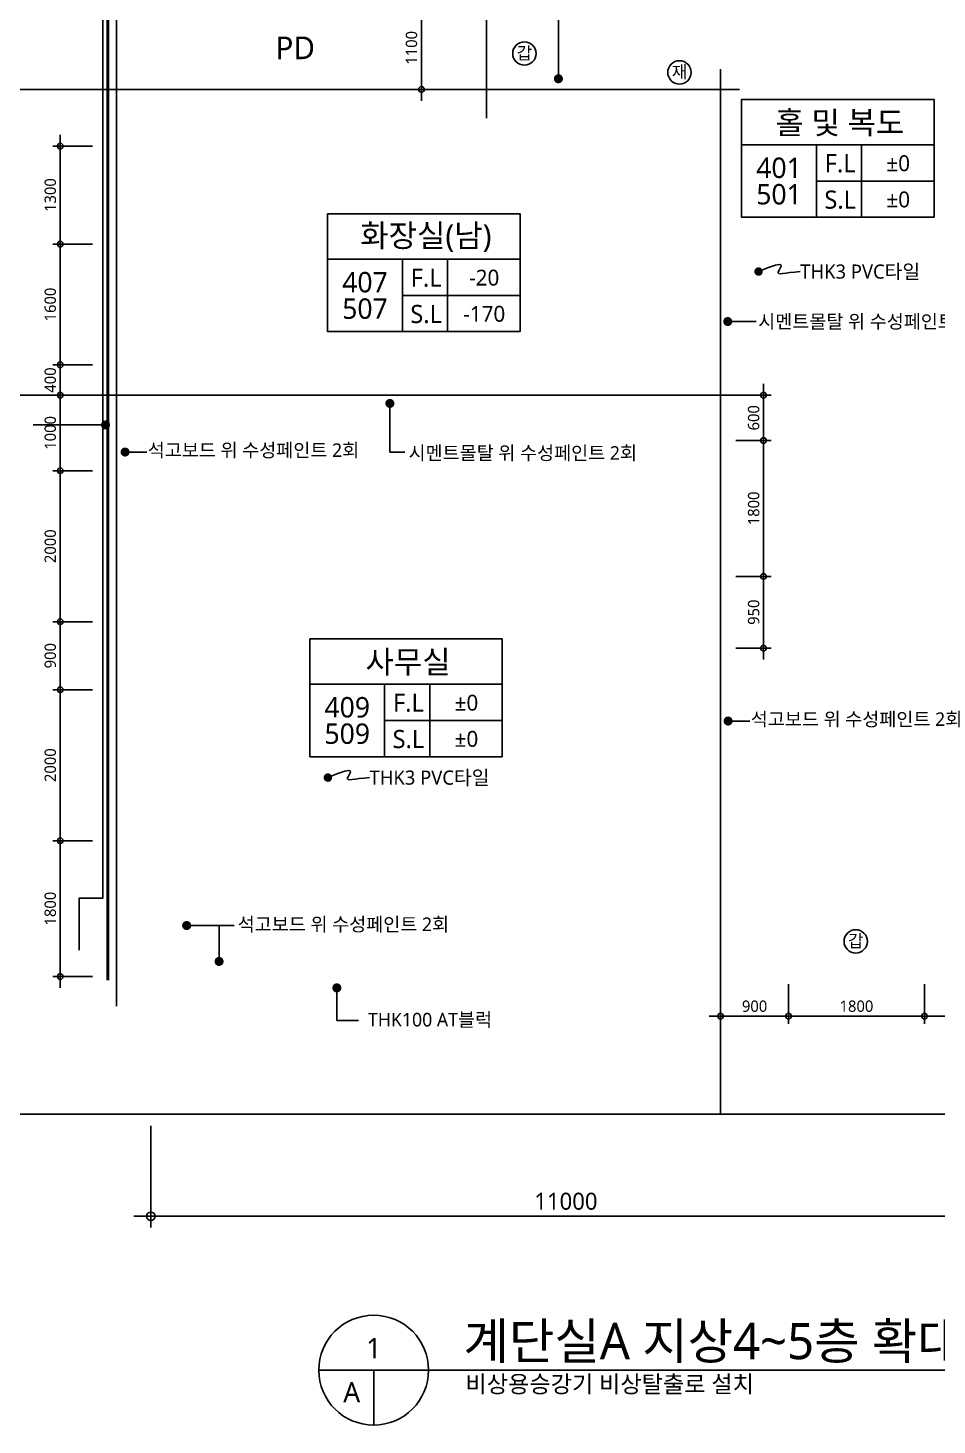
# Model space of a CAD drawing. Header units: millimetres. Extents: x -65167 to 413267, y -17142 to 66587.
# Drawn here: x 128984 to 141031, y 2247 to 20752 of the extents above; entities that cross this region are included whole.
import ezdxf
from ezdxf.enums import TextEntityAlignment as Align

# ---------------------------------------------------------------- set-up
doc = ezdxf.new("R2010")
doc.units = ezdxf.units.MM
doc.header["$LTSCALE"] = 75
doc.header["$MEASUREMENT"] = 0
doc.header["$PDSIZE"] = -10
doc.linetypes.add('CENTER', pattern=[2, 1.25, -0.25, 0.25, -0.25])
doc.layers.get('0').update_dxf_attribs({"linetype": 'CONTINUOUS'})
doc.layers.get('Defpoints').update_dxf_attribs({"color": 171, "linetype": 'CONTINUOUS'})
for name, color, linetype in [('CEN(ST)', 1, 'CENTER'), ('INS', 251, 'BATTING'), ('NDIM', 7, 'CONTINUOUS'), ('SYM', 7, 'CONTINUOUS'), ('TEXT', 3, 'CONTINUOUS'), ('TEXT(MIN)', 7, 'CONTINUOUS'), ('TEXT(NOTE小)', 1, 'CONTINUOUS'), ('TEXT(노트)', 7, 'CONTINUOUS'), ('TEXT(실명)', 3, 'CONTINUOUS'), ('TEXT-기입', 6, 'CONTINUOUS'), ('TITLE', 7, 'CONTINUOUS')]:
    doc.layers.add(name, color=color, linetype=linetype)
doc.styles.add('CGS', font='cgse', dxfattribs={"bigfont": 'cgs'})
doc.styles.add('나눔바른고딕', font='NanumBarunGothic.ttf')
doc.linetypes.add('BATTING', pattern='A,0.0001,-0.1,[134,ltypeshp.shx,S=0.1,R=0,X=-0.1,Y=0],-0.2,[134,ltypeshp.shx,S=0.1,R=180,X=0.1,Y=0],-0.1', length=0.4001)
doc.dimstyles.new('NDIM 1200', dxfattribs={"dimscale": 75, "dimtxt": 3, "dimasz": 1, "dimexe": 2, "dimexo": 2, "dimgap": 1, "dimtad": 1, "dimdec": 0, "dimdsep": 46, "dimtxsty": 'CGS', "dimblk": 'DOT0', "dimcen": 1, "dimdle": 8, "dimclrd": 256, "dimclre": 256, "dimclrt": 256, "dimadec": 0, "dimazin": 0, "dimtfac": 1, "dimtdec": 0, "dimtix": 1, "dimtmove": 2, "dimatfit": 3, "dimldrblk": 'DOT0', "dimfxl": 1, "dimtolj": 1, "dimtzin": 0, "dimlwd": -1, "dimlwe": -1, "dimarcsym": 0})

# ---------------------------------------------------------------- blocks, each defined once
blk = doc.blocks.new('DOT0')
blk.add_line((-3, 0), (3, 0))
at = {"color": 6}
blk.add_circle((0, 0), 0.75, dxfattribs=at)
blk = doc.blocks.new('*D308')
at = {"layer": 'Defpoints', "color": 0, "ltscale": 0.4, "transparency": 16777216}
for p in [(130613, 6362), (141613, 6362), (130613, 5012)]:
    blk.add_point(p, dxfattribs=at)
at = {"layer": 'NDIM', "ltscale": 0.4, "transparency": 16777216}
for p, q in [((130613, 6212), (130613, 4862)), ((141613, 6212), (141613, 4862)), ((141538, 5012), (130688, 5012))]:
    blk.add_line(p, q, dxfattribs=at)
at = {"layer": 'NDIM', "ltscale": 0.4, "transparency": 16777216, "xscale": 75, "yscale": 75, "zscale": 75, "rotation": 180}
blk.add_blockref('DOT0', (130613, 5012), dxfattribs=at)
at = {"layer": 'NDIM', "ltscale": 0.4, "transparency": 16777216, "xscale": 75, "yscale": 75, "zscale": 75}
blk.add_blockref('DOT0', (141613, 5012), dxfattribs=at)
at = {"layer": 'NDIM', "ltscale": 0.4, "transparency": 16777216, "insert": (136113, 5210), "char_height": 225, "attachment_point": 5, "style": '나눔바른고딕'}
blk.add_mtext('\\A1;11000', dxfattribs=at)
blk = doc.blocks.new('갑종방화문표기')
at = {"layer": 'TEXT(NOTE小)'}
blk.add_circle((0, 0), 150, dxfattribs=at)
at = {"layer": 'TEXT(NOTE小)', "style": '나눔바른고딕'}
blk.add_text('갑', height=160, dxfattribs=at).set_placement((1, 7), align=Align.MIDDLE_CENTER)
blk = doc.blocks.new('A$C51E23882')
at = {"layer": 'TITLE'}
blk.add_lwpolyline([(8500, 0), (0, 0), (0, 5200), (8500, 5200)], close=True, dxfattribs=at)
for points in [[(8500, 3200), (0, 3200)], [(3300, 3200), (3300, 0)], [(5300, 3200), (5300, 0)], [(3300, 1600), (8500, 1600)]]:
    blk.add_lwpolyline(points, dxfattribs=at)
at = {"layer": 'TITLE', "style": '나눔바른고딕'}
for s, p in [('F.L', (4352, 2378)), ('S.L', (4352, 778))]:
    blk.add_text(s, height=800, dxfattribs=at).set_placement(p, align=Align.MIDDLE)
blk = doc.blocks.new('*D844')
at = {"layer": 'Defpoints', "color": 0, "ltscale": 0.4, "transparency": 16777216}
for p in [(134198, 21037), (134723, 21037), (134723, 19938)]:
    blk.add_point(p, dxfattribs=at)
at = {"layer": 'NDIM', "ltscale": 0.4, "transparency": 16777216}
for p, q in [((134623, 21037), (134098, 21037)), ((134198, 19988), (134198, 20987)), ((134623, 19938), (134098, 19938))]:
    blk.add_line(p, q, dxfattribs=at)
at = {"layer": 'NDIM', "ltscale": 0.4, "transparency": 16777216, "xscale": 50, "yscale": 50, "zscale": 50}
for p, rotation in [((134198, 21037), 90), ((134198, 19938), 270)]:
    blk.add_blockref('DOT0', p, dxfattribs=dict(at, rotation=rotation))
at = {"layer": 'NDIM', "ltscale": 0.4, "transparency": 16777216, "insert": (134067, 20488), "char_height": 150, "attachment_point": 5, "rotation": 90, "style": '나눔바른고딕'}
blk.add_mtext('\\A1;1100', dxfattribs=at)
blk = doc.blocks.new('_Dot')
at = {"color": 0, "linetype": 'ByBlock', "lineweight": -2}
blk.add_line((-0.5, 0), (-1, 0), dxfattribs=at)
at = {"color": 0, "linetype": 'ByBlock', "const_width": 0.5}
blk.add_lwpolyline([(-0.25, 0, 1), (0.25, 0, 1)], format="xyb", close=True, dxfattribs=at)
blk = doc.blocks.new('*D831')
at = {"layer": 'Defpoints', "color": 0, "ltscale": 0.4, "transparency": 16777216}
for p in [(138263, 15888), (138263, 15288), (138732, 15288)]:
    blk.add_point(p, dxfattribs=at)
at = {"layer": 'NDIM', "ltscale": 0.4, "transparency": 16777216}
for p, q in [((138363, 15888), (138832, 15888)), ((138732, 15838), (138732, 15338)), ((138363, 15288), (138832, 15288))]:
    blk.add_line(p, q, dxfattribs=at)
at = {"layer": 'NDIM', "ltscale": 0.4, "transparency": 16777216, "xscale": 50, "yscale": 50, "zscale": 50}
for p, rotation in [((138732, 15888), 90), ((138732, 15288), 270)]:
    blk.add_blockref('DOT0', p, dxfattribs=dict(at, rotation=rotation))
at = {"layer": 'NDIM', "ltscale": 0.4, "transparency": 16777216, "insert": (138601, 15588), "char_height": 150, "attachment_point": 5, "rotation": 90, "style": '나눔바른고딕'}
blk.add_mtext('\\A1;600', dxfattribs=at)
blk = doc.blocks.new('*D832')
at = {"layer": 'Defpoints', "color": 0, "ltscale": 0.4, "transparency": 16777216}
for p in [(138263, 13488), (138263, 12538), (138732, 12538)]:
    blk.add_point(p, dxfattribs=at)
at = {"layer": 'NDIM', "ltscale": 0.4, "transparency": 16777216}
for p, q in [((138363, 13488), (138832, 13488)), ((138732, 13438), (138732, 12588)), ((138363, 12538), (138832, 12538))]:
    blk.add_line(p, q, dxfattribs=at)
at = {"layer": 'NDIM', "ltscale": 0.4, "transparency": 16777216, "xscale": 50, "yscale": 50, "zscale": 50}
for p, rotation in [((138732, 13488), 90), ((138732, 12538), 270)]:
    blk.add_blockref('DOT0', p, dxfattribs=dict(at, rotation=rotation))
at = {"layer": 'NDIM', "ltscale": 0.4, "transparency": 16777216, "insert": (138601, 13013), "char_height": 150, "attachment_point": 5, "rotation": 90, "style": '나눔바른고딕'}
blk.add_mtext('\\A1;950', dxfattribs=at)
blk = doc.blocks.new('*D879')
at = {"layer": 'Defpoints', "color": 0, "ltscale": 0.4, "transparency": 16777216}
for p in [(129413, 12887), (129938, 12887), (129938, 11987)]:
    blk.add_point(p, dxfattribs=at)
at = {"layer": 'NDIM', "ltscale": 0.4, "transparency": 16777216}
for p, q in [((129838, 12887), (129313, 12887)), ((129413, 12037), (129413, 12837)), ((129838, 11987), (129313, 11987))]:
    blk.add_line(p, q, dxfattribs=at)
at = {"layer": 'NDIM', "ltscale": 0.4, "transparency": 16777216, "xscale": 50, "yscale": 50, "zscale": 50}
for p, rotation in [((129413, 12887), 90), ((129413, 11987), 270)]:
    blk.add_blockref('DOT0', p, dxfattribs=dict(at, rotation=rotation))
at = {"layer": 'NDIM', "ltscale": 0.4, "transparency": 16777216, "insert": (129281, 12437), "char_height": 150, "attachment_point": 5, "rotation": 90, "style": '나눔바른고딕'}
blk.add_mtext('\\A1;900', dxfattribs=at)
blk = doc.blocks.new('*D880')
at = {"layer": 'Defpoints', "color": 0, "ltscale": 0.4, "transparency": 16777216}
for p in [(129938, 11987), (129413, 9987), (129938, 9987)]:
    blk.add_point(p, dxfattribs=at)
at = {"layer": 'NDIM', "ltscale": 0.4, "transparency": 16777216}
for p, q in [((129838, 11987), (129313, 11987)), ((129413, 11937), (129413, 10037)), ((129838, 9987), (129313, 9987))]:
    blk.add_line(p, q, dxfattribs=at)
at = {"layer": 'NDIM', "ltscale": 0.4, "transparency": 16777216, "xscale": 50, "yscale": 50, "zscale": 50}
for p, rotation in [((129413, 11987), 90), ((129413, 9987), 270)]:
    blk.add_blockref('DOT0', p, dxfattribs=dict(at, rotation=rotation))
at = {"layer": 'NDIM', "ltscale": 0.4, "transparency": 16777216, "insert": (129281, 10987), "char_height": 150, "attachment_point": 5, "rotation": 90, "style": '나눔바른고딕'}
blk.add_mtext('\\A1;2000', dxfattribs=at)
blk = doc.blocks.new('*D881')
at = {"layer": 'Defpoints', "color": 0, "ltscale": 0.4, "transparency": 16777216}
for p in [(129413, 9987), (129938, 9987), (129938, 8187)]:
    blk.add_point(p, dxfattribs=at)
at = {"layer": 'NDIM', "ltscale": 0.4, "transparency": 16777216}
for p, q in [((129838, 9987), (129313, 9987)), ((129413, 8237), (129413, 9937)), ((129838, 8187), (129313, 8187))]:
    blk.add_line(p, q, dxfattribs=at)
at = {"layer": 'NDIM', "ltscale": 0.4, "transparency": 16777216, "xscale": 50, "yscale": 50, "zscale": 50}
for p, rotation in [((129413, 9987), 90), ((129413, 8187), 270)]:
    blk.add_blockref('DOT0', p, dxfattribs=dict(at, rotation=rotation))
at = {"layer": 'NDIM', "ltscale": 0.4, "transparency": 16777216, "insert": (129281, 9087), "char_height": 150, "attachment_point": 5, "rotation": 90, "style": '나눔바른고딕'}
blk.add_mtext('\\A1;1800', dxfattribs=at)
blk = doc.blocks.new('*D882')
at = {"layer": 'Defpoints', "color": 0, "ltscale": 0.4, "transparency": 16777216}
for p in [(129938, 14887), (129413, 12887), (129938, 12887)]:
    blk.add_point(p, dxfattribs=at)
at = {"layer": 'NDIM', "ltscale": 0.4, "transparency": 16777216}
for p, q in [((129838, 14887), (129313, 14887)), ((129413, 14837), (129413, 12937)), ((129838, 12887), (129313, 12887))]:
    blk.add_line(p, q, dxfattribs=at)
at = {"layer": 'NDIM', "ltscale": 0.4, "transparency": 16777216, "xscale": 50, "yscale": 50, "zscale": 50}
for p, rotation in [((129413, 14887), 90), ((129413, 12887), 270)]:
    blk.add_blockref('DOT0', p, dxfattribs=dict(at, rotation=rotation))
at = {"layer": 'NDIM', "ltscale": 0.4, "transparency": 16777216, "insert": (129281, 13887), "char_height": 150, "attachment_point": 5, "rotation": 90, "style": '나눔바른고딕'}
blk.add_mtext('\\A1;2000', dxfattribs=at)
blk = doc.blocks.new('*D883')
at = {"layer": 'Defpoints', "color": 0, "ltscale": 0.4, "transparency": 16777216}
for p in [(129413, 15888), (129938, 15888), (129938, 14887)]:
    blk.add_point(p, dxfattribs=at)
at = {"layer": 'NDIM', "ltscale": 0.4, "transparency": 16777216}
for p, q in [((129838, 15888), (129313, 15888)), ((129413, 14937), (129413, 15838)), ((129838, 14887), (129313, 14887))]:
    blk.add_line(p, q, dxfattribs=at)
at = {"layer": 'NDIM', "ltscale": 0.4, "transparency": 16777216, "xscale": 50, "yscale": 50, "zscale": 50}
for p, rotation in [((129413, 15888), 90), ((129413, 14887), 270)]:
    blk.add_blockref('DOT0', p, dxfattribs=dict(at, rotation=rotation))
at = {"layer": 'NDIM', "ltscale": 0.4, "transparency": 16777216, "insert": (129281, 15388), "char_height": 150, "attachment_point": 5, "rotation": 90, "style": '나눔바른고딕'}
blk.add_mtext('\\A1;1000', dxfattribs=at)
blk = doc.blocks.new('*D884')
at = {"layer": 'Defpoints', "color": 0, "ltscale": 0.4, "transparency": 16777216}
for p in [(129413, 16288), (129938, 16288), (129938, 15887)]:
    blk.add_point(p, dxfattribs=at)
at = {"layer": 'NDIM', "ltscale": 0.4, "transparency": 16777216}
for p, q in [((129838, 16288), (129313, 16288)), ((129413, 16338), (129413, 16388)), ((129413, 15887), (129413, 16288)), ((129838, 15887), (129313, 15887)), ((129413, 15837), (129413, 15787))]:
    blk.add_line(p, q, dxfattribs=at)
at = {"layer": 'NDIM', "ltscale": 0.4, "transparency": 16777216, "xscale": 50, "yscale": 50, "zscale": 50}
for p, rotation in [((129413, 16288), 270), ((129413, 15887), 90)]:
    blk.add_blockref('DOT0', p, dxfattribs=dict(at, rotation=rotation))
at = {"layer": 'NDIM', "ltscale": 0.4, "transparency": 16777216, "insert": (129281, 16088), "char_height": 150, "attachment_point": 5, "rotation": 90, "style": '나눔바른고딕'}
blk.add_mtext('\\A1;400', dxfattribs=at)
blk = doc.blocks.new('*D885')
at = {"layer": 'Defpoints', "color": 0, "ltscale": 0.4, "transparency": 16777216}
for p in [(129938, 17888), (129413, 16288), (129938, 16288)]:
    blk.add_point(p, dxfattribs=at)
at = {"layer": 'NDIM', "ltscale": 0.4, "transparency": 16777216}
for p, q in [((129838, 17888), (129313, 17888)), ((129413, 17838), (129413, 16338)), ((129838, 16288), (129313, 16288))]:
    blk.add_line(p, q, dxfattribs=at)
at = {"layer": 'NDIM', "ltscale": 0.4, "transparency": 16777216, "xscale": 50, "yscale": 50, "zscale": 50}
for p, rotation in [((129413, 17888), 90), ((129413, 16288), 270)]:
    blk.add_blockref('DOT0', p, dxfattribs=dict(at, rotation=rotation))
at = {"layer": 'NDIM', "ltscale": 0.4, "transparency": 16777216, "insert": (129281, 17088), "char_height": 150, "attachment_point": 5, "rotation": 90, "style": '나눔바른고딕'}
blk.add_mtext('\\A1;1600', dxfattribs=at)
blk = doc.blocks.new('*D886')
at = {"layer": 'Defpoints', "color": 0, "ltscale": 0.4, "transparency": 16777216}
for p in [(129413, 19187), (129938, 19187), (129938, 17888)]:
    blk.add_point(p, dxfattribs=at)
at = {"layer": 'NDIM', "ltscale": 0.4, "transparency": 16777216}
for p, q in [((129838, 19187), (129313, 19187)), ((129413, 17938), (129413, 19137)), ((129838, 17888), (129313, 17888))]:
    blk.add_line(p, q, dxfattribs=at)
at = {"layer": 'NDIM', "ltscale": 0.4, "transparency": 16777216, "xscale": 50, "yscale": 50, "zscale": 50}
for p, rotation in [((129413, 19187), 90), ((129413, 17888), 270)]:
    blk.add_blockref('DOT0', p, dxfattribs=dict(at, rotation=rotation))
at = {"layer": 'NDIM', "ltscale": 0.4, "transparency": 16777216, "insert": (129281, 18538), "char_height": 150, "attachment_point": 5, "rotation": 90, "style": '나눔바른고딕'}
blk.add_mtext('\\A1;1300', dxfattribs=at)
blk = doc.blocks.new('*D891')
at = {"layer": 'Defpoints', "color": 0, "ltscale": 0.4, "transparency": 16777216}
for p in [(139063, 8188), (140863, 8188), (139063, 7663)]:
    blk.add_point(p, dxfattribs=at)
at = {"layer": 'NDIM', "ltscale": 0.4, "transparency": 16777216}
for p, q in [((139063, 8088), (139063, 7563)), ((140863, 8088), (140863, 7563)), ((140813, 7663), (139113, 7663))]:
    blk.add_line(p, q, dxfattribs=at)
at = {"layer": 'NDIM', "ltscale": 0.4, "transparency": 16777216, "xscale": 50, "yscale": 50, "zscale": 50, "rotation": 180}
blk.add_blockref('DOT0', (139063, 7663), dxfattribs=at)
at = {"layer": 'NDIM', "ltscale": 0.4, "transparency": 16777216, "xscale": 50, "yscale": 50, "zscale": 50}
blk.add_blockref('DOT0', (140863, 7663), dxfattribs=at)
at = {"layer": 'NDIM', "ltscale": 0.4, "transparency": 16777216, "insert": (139963, 7794), "char_height": 150, "attachment_point": 5, "style": '나눔바른고딕'}
blk.add_mtext('\\A1;1800', dxfattribs=at)
blk = doc.blocks.new('*D892')
at = {"layer": 'Defpoints', "color": 0, "ltscale": 0.4, "transparency": 16777216}
for p in [(138163, 8188), (139063, 8188), (139063, 7663)]:
    blk.add_point(p, dxfattribs=at)
at = {"layer": 'NDIM', "ltscale": 0.4, "transparency": 16777216}
for p, q in [((138163, 8088), (138163, 7563)), ((139063, 8088), (139063, 7563)), ((138213, 7663), (139013, 7663))]:
    blk.add_line(p, q, dxfattribs=at)
at = {"layer": 'NDIM', "ltscale": 0.4, "transparency": 16777216, "xscale": 50, "yscale": 50, "zscale": 50, "rotation": 180}
blk.add_blockref('DOT0', (138163, 7663), dxfattribs=at)
at = {"layer": 'NDIM', "ltscale": 0.4, "transparency": 16777216, "xscale": 50, "yscale": 50, "zscale": 50}
blk.add_blockref('DOT0', (139063, 7663), dxfattribs=at)
at = {"layer": 'NDIM', "ltscale": 0.4, "transparency": 16777216, "insert": (138613, 7794), "char_height": 150, "attachment_point": 5, "style": '나눔바른고딕'}
blk.add_mtext('\\A1;900', dxfattribs=at)
blk = doc.blocks.new('*D1318')
at = {"layer": 'Defpoints', "color": 0, "ltscale": 0.4, "transparency": 16777216}
for p in [(138263, 15288), (138263, 13488), (138732, 13488)]:
    blk.add_point(p, dxfattribs=at)
at = {"layer": 'NDIM', "ltscale": 0.4, "transparency": 16777216}
for p, q in [((138363, 15288), (138832, 15288)), ((138732, 15238), (138732, 13538)), ((138363, 13488), (138832, 13488))]:
    blk.add_line(p, q, dxfattribs=at)
at = {"layer": 'NDIM', "ltscale": 0.4, "transparency": 16777216, "xscale": 50, "yscale": 50, "zscale": 50}
for p, rotation in [((138732, 15288), 90), ((138732, 13488), 270)]:
    blk.add_blockref('DOT0', p, dxfattribs=dict(at, rotation=rotation))
at = {"layer": 'NDIM', "ltscale": 0.4, "transparency": 16777216, "insert": (138601, 14388), "char_height": 150, "attachment_point": 5, "rotation": 90, "style": '나눔바른고딕'}
blk.add_mtext('\\A1;1800', dxfattribs=at)
blk = doc.blocks.new('*D1331')
at = {"layer": 'Defpoints', "color": 0, "ltscale": 0.4, "transparency": 16777216}
for p in [(140863, 8188), (142213, 8188), (142213, 7663)]:
    blk.add_point(p, dxfattribs=at)
at = {"layer": 'NDIM', "ltscale": 0.4, "transparency": 16777216}
for p, q in [((140863, 8088), (140863, 7563)), ((142213, 8088), (142213, 7563)), ((140913, 7663), (142163, 7663))]:
    blk.add_line(p, q, dxfattribs=at)
at = {"layer": 'NDIM', "ltscale": 0.4, "transparency": 16777216, "xscale": 50, "yscale": 50, "zscale": 50, "rotation": 180}
blk.add_blockref('DOT0', (140863, 7663), dxfattribs=at)
at = {"layer": 'NDIM', "ltscale": 0.4, "transparency": 16777216, "xscale": 50, "yscale": 50, "zscale": 50}
blk.add_blockref('DOT0', (142213, 7663), dxfattribs=at)
at = {"layer": 'NDIM', "ltscale": 0.4, "transparency": 16777216, "insert": (141538, 7794), "char_height": 150, "attachment_point": 5, "style": '나눔바른고딕'}
blk.add_mtext('\\A1;1350', dxfattribs=at)
blk = doc.blocks.new('재료분리대표기')
at = {"layer": 'TEXT(NOTE小)'}
blk.add_circle((0, 0), 155, dxfattribs=at)
at = {"layer": 'TEXT(NOTE小)', "style": '나눔바른고딕'}
blk.add_text('재', height=165, dxfattribs=at).set_placement((1, 7), align=Align.MIDDLE_CENTER)

msp = doc.modelspace()

# ---------------------------------------------------------------- linework, layer by layer
at = {"ltscale": 10000}
for p, q in [((138632.3, 16863), (138257.5, 16863)), ((129054.3, 15492.9), (130012.5, 15492.9)), ((130560.5, 15134.5), (130271.9, 15134.5)), ((138551.1, 11571.7), (138262.5, 11571.7)), ((131717.1, 8862.9), (131087.5, 8862.9))]:
    msp.add_line(p, q, dxfattribs=at)
at = {"layer": 'CEN(ST)', "ltscale": 10000}
for p, q in [((130157.5, 26272), (130157.5, 7793.6)), ((135062.5, 19557.4), (135062.5, 26155.1)), ((138162.5, 6362.5), (138162.5, 20204.4)), ((128362.5, 19937.5), (138413.1, 19937.5)), ((128362.5, 15887.5), (138413.1, 15887.5))]:
    msp.add_line(p, q, dxfattribs=at)
at = {"layer": 'Defpoints', "ltscale": 10000}
msp.add_lwpolyline([(148562.5, 6362.5), (128362.5, 6362.5), (128362.5, 37837.5), (148562.5, 37837.5)], close=True, dxfattribs=at)
at = {"layer": 'INS', "ltscale": 0.65}
msp.add_line((130032.5, 25917.5), (130032.5, 8137.5), dxfattribs=at)
at = {"layer": 'INS', "linetype": 'Continuous', "ltscale": 1.2}
msp.add_line((130052.5, 25897.5), (130052.5, 8137.5), dxfattribs=at)
at = {"layer": 'INS', "ltscale": 1.2}
msp.add_lwpolyline([(132100, 26612.5), (132100, 25975), (129975, 25975), (129975, 9225), (129662.5, 9225), (129662.5, 8537.5)], dxfattribs=at)
at = {"layer": 'NDIM', "ltscale": 0.4, "const_width": 56.2}
for points in [[(138665.6, 17552.8, -1), (138665.6, 17496.5, -1)], [(132958.8, 10850.5, -1), (132958.8, 10794.2, -1)]]:
    msp.add_lwpolyline(points, format="xyb", close=True, dxfattribs=at)
at = {"layer": 'NDIM', "ltscale": 0.4}
for points in [[(138665.6, 17524.6), (138799.5, 17580.5), (138888.3, 17610.6), (138940, 17619.8), (138962.7, 17613.1), (138964.7, 17595.1), (138953.9, 17570.9), (138938.5, 17545.2), (138926.7, 17522.8), (138925, 17507.7), (138934.8, 17499.5), (138955.6, 17496.9), (138987.2, 17498.8), (139029.4, 17503.8), (139081.9, 17510.6), (139144.5, 17518), (139216.9, 17524.6)], [(132958.8, 10822.4), (133092.7, 10878.2), (133181.4, 10908.3), (133233.1, 10917.6), (133255.9, 10910.8), (133257.8, 10892.9), (133247.1, 10868.6), (133231.7, 10842.9), (133219.8, 10820.5), (133218.2, 10805.4), (133227.9, 10797.2), (133248.7, 10794.6), (133280.4, 10796.5), (133322.6, 10801.5), (133375.1, 10808.3), (133437.7, 10815.7), (133510, 10822.4)]]:
    msp.add_lwpolyline(points, dxfattribs=at)
at = {"layer": 'SYM'}
for p, q in [((132838.4, 2974.2), (143969.2, 2974.2)), ((133565.7, 2974.2), (133565.7, 2246.9))]:
    msp.add_line(p, q, dxfattribs=at)
msp.add_circle((133565.7, 2974.2), 727.3, dxfattribs=at)

# ---------------------------------------------------------------- block references
for name, p, xscale, yscale, zscale in [('갑종방화문표기', (135562.5, 20412.5), 1.030731055544951, 1.030731055544951, 1.030731055544951), ('A$C51E23882', (138441.8, 18244.1), 0.3, 0.3, 0.3), ('A$C51E23882', (132955.5, 16729.1), 0.3, 0.3, 0.3), ('A$C51E23882', (132720.4, 11099.2), 0.3, 0.3, 0.3), ('갑종방화문표기', (139953.4, 8653.2), 1.030731055544951, 1.030731055544951, 1.030731055544951)]:
    msp.add_blockref(name, p, dxfattribs=dict(xscale=xscale, yscale=yscale, zscale=zscale))
at = {"layer": 'NDIM', "ltscale": 10000, "yscale": 120, "zscale": 120}
for p, xscale in [((138257.5, 16863), -120), ((130012.5, 15492.9), 120), ((130271.9, 15134.5), -120), ((138262.5, 11571.7), -120), ((131087.5, 8862.9), -120)]:
    msp.add_blockref('_Dot', p, dxfattribs=dict(at, xscale=xscale))
at = {"layer": 'TEXT(NOTE小)'}
msp.add_blockref('재료분리대표기', (137617.5, 20162.1), dxfattribs=at)

# ---------------------------------------------------------------- texts
at = {"layer": 'TEXT', "style": '나눔바른고딕'}
msp.add_text('계단실A 지상4~5층 확대 평면도', height=480, dxfattribs=at).set_placement((143341, 3359.6), align=Align.MIDDLE_RIGHT)
for s, p in [('1', (133565.7, 3265.1)), ('A', (133274.8, 2683.3))]:
    msp.add_text(s, height=270, dxfattribs=at).set_placement(p, align=Align.MIDDLE)
msp.add_text('비상용승강기 비상탈출로 설치', height=225, dxfattribs=at).set_placement((134781.6, 2788.9), align=Align.MIDDLE_LEFT)
at = {"layer": 'TEXT(MIN)', "style": '나눔바른고딕'}
msp.add_text('PD', height=300, dxfattribs=at).set_placement((132526.7, 20487.5), align=Align.MIDDLE_CENTER)
for s, p in [('시멘트몰탈 위 수성페인트 2회', (141688.2, 16863)), ('석고보드 위 수성페인트 2회', (133373.5, 15158.5)), ('시멘트몰탈 위 수성페인트 2회', (137054.9, 15122)), ('석고보드 위 수성페인트 2회', (141364.1, 11595.6)), ('석고보드 위 수성페인트 2회', (134565.2, 8879.3)), ('THK100 AT블럭', (135135.1, 7616.3))]:
    msp.add_text(s, height=180, dxfattribs=at).set_placement(p, align=Align.MIDDLE_RIGHT)
at = {"layer": 'TEXT(노트)', "style": '나눔바른고딕'}
for p in [(139216.9, 17524.6), (133510, 10822.4)]:
    msp.add_text('THK3 PVC타일', height=187.5, dxfattribs=at).set_placement(p, align=Align.MIDDLE_LEFT)
at = {"layer": 'TEXT(실명)', "style": '나눔바른고딕'}
for s, p in [('홀 및 복도', (139743.1, 19502.3)), ('화장실(남)', (134256.8, 17987.4)), ('사무실', (134021.7, 12357.4))]:
    msp.add_text(s, height=300, dxfattribs=at).set_placement(p, align=Align.MIDDLE)
at = {"layer": 'TEXT-기입', "style": '나눔바른고딕'}
for s, p in [('±0', (140516.4, 18959.6)), ('±0', (140516.6, 18480.4)), ('-20', (135030.1, 17444.6)), ('-170', (135030.4, 16965.5)), ('±0', (134795, 11814.6)), ('±0', (134795.2, 11335.5))]:
    msp.add_text(s, height=210, dxfattribs=at).set_placement(p, align=Align.MIDDLE)
for s, p in [('401', (138936.8, 18899.1)), ('501', (138936.8, 18549.1)), ('407', (133450.5, 17384.1)), ('507', (133450.5, 17034.1)), ('409', (133215.4, 11754.2)), ('509', (133215.4, 11404.2))]:
    msp.add_text(s, height=270, dxfattribs=at).set_placement(p, align=Align.MIDDLE_CENTER)

# ---------------------------------------------------------------- dimensions: what is measured, and where the dimension line sits
at = {"layer": 'NDIM', "ltscale": 0.4}
for base, p1, p2, angle, override, picture, middle in [((134198.3, 21037.5), (134723.3, 19937.5), (134723.3, 21037.5), 270, {"dimscale": 50, "dimtxsty": '나눔바른고딕'}, '*D844', (134066.8, 20487.5)), ((129412.5, 19187.5), (129937.5, 17887.5), (129937.5, 19187.5), 270, {"dimscale": 50, "dimtxsty": '나눔바른고딕'}, '*D886', (129280.9, 18537.5)), ((129412.5, 16287.5), (129937.5, 17887.5), (129937.5, 16287.5), 90, {"dimscale": 50, "dimtxsty": '나눔바른고딕'}, '*D885', (129280.9, 17087.5)), ((129412.5, 16287.5), (129937.5, 15887.5), (129937.5, 16287.5), 270, {"dimscale": 50, "dimtxsty": '나눔바른고딕'}, '*D884', (129281.1, 16087.5)), ((129412.5, 15887.5), (129937.5, 14887.5), (129937.5, 15887.5), 270, {"dimscale": 50, "dimtxsty": '나눔바른고딕'}, '*D883', (129281.1, 15387.5)), ((138732.1, 15287.5), (138262.5, 15887.5), (138262.5, 15287.5), 90, {"dimscale": 50, "dimtxsty": '나눔바른고딕'}, '*D831', (138600.6, 15587.5)), ((138732.1, 13487.5), (138262.5, 15287.5), (138262.5, 13487.5), 90, {"dimscale": 50, "dimtxsty": '나눔바른고딕'}, '*D1318', (138600.7, 14387.5)), ((129412.5, 12887.5), (129937.5, 14887.5), (129937.5, 12887.5), 90, {"dimscale": 50, "dimtxsty": '나눔바른고딕'}, '*D882', (129281.1, 13887.5)), ((138732.1, 12537.5), (138262.5, 13487.5), (138262.5, 12537.5), 90, {"dimscale": 50, "dimtxsty": '나눔바른고딕'}, '*D832', (138600.6, 13012.5)), ((129412.5, 12887.5), (129937.5, 11987.5), (129937.5, 12887.5), 270, {"dimscale": 50, "dimtxsty": '나눔바른고딕'}, '*D879', (129280.9, 12437.5)), ((129412.5, 9987.5), (129937.5, 11987.5), (129937.5, 9987.5), 90, {"dimscale": 50, "dimtxsty": '나눔바른고딕'}, '*D880', (129281.1, 10987.5)), ((129412.5, 9987.5), (129937.5, 8187.5), (129937.5, 9987.5), 270, {"dimscale": 50, "dimtxsty": '나눔바른고딕'}, '*D881', (129281.1, 9087.5)), ((139062.5, 7662.5), (138162.5, 8187.5), (139062.5, 8187.5), 180, {"dimscale": 50, "dimtxsty": '나눔바른고딕'}, '*D892', (138612.5, 7794.1)), ((142212.5, 7662.5), (140862.5, 8187.5), (142212.5, 8187.5), 180, {"dimscale": 50, "dimtxsty": '나눔바른고딕'}, '*D1331', (141537.5, 7794.1)), ((130612.5, 5012.5), (141612.5, 6362.5), (130612.5, 6362.5), 180, {"dimtxsty": '나눔바른고딕'}, '*D308', (136112.5, 5209.7))]:
    dim = msp.add_linear_dim(base=base, p1=p1, p2=p2, angle=angle, dimstyle='NDIM 1200', override=override, dxfattribs=at)
    dim.commit()
    dim.dimension.update_dxf_attribs({"geometry": picture, "text_midpoint": middle})
dim = msp.add_linear_dim(base=(139062.5, 7662.5), p1=(140862.5, 8187.5), p2=(139062.5, 8187.5), dimstyle='NDIM 1200', override={"dimscale": 50, "dimtxsty": '나눔바른고딕'}, dxfattribs=at)
dim.commit()
dim.dimension.update_dxf_attribs({"geometry": '*D891', "text_midpoint": (139962.5, 7793.9)})

# ---------------------------------------------------------------- leaders
at = {"layer": 'NDIM', "ltscale": 10000}
for points in [[(136013.4, 20078.6), (136013.4, 20958.6), (136235.3, 20958.6)], [(133780.6, 15777.8), (133780.6, 15134.5), (133980.6, 15134.5)], [(131517.1, 8387.5), (131517.1, 8862.9), (131717.1, 8862.9)], [(133077.4, 8037.5), (133077.4, 7604.9), (133364.2, 7604.9)]]:
    msp.add_leader(points, dimstyle='NDIM 1200', override={"dimscale": 120, "dimasz": 1, "dimgap": 1, "dimtad": 0, "dimldrblk": 'Dot'}, dxfattribs=at)

doc.saveas('drawing.dxf')
